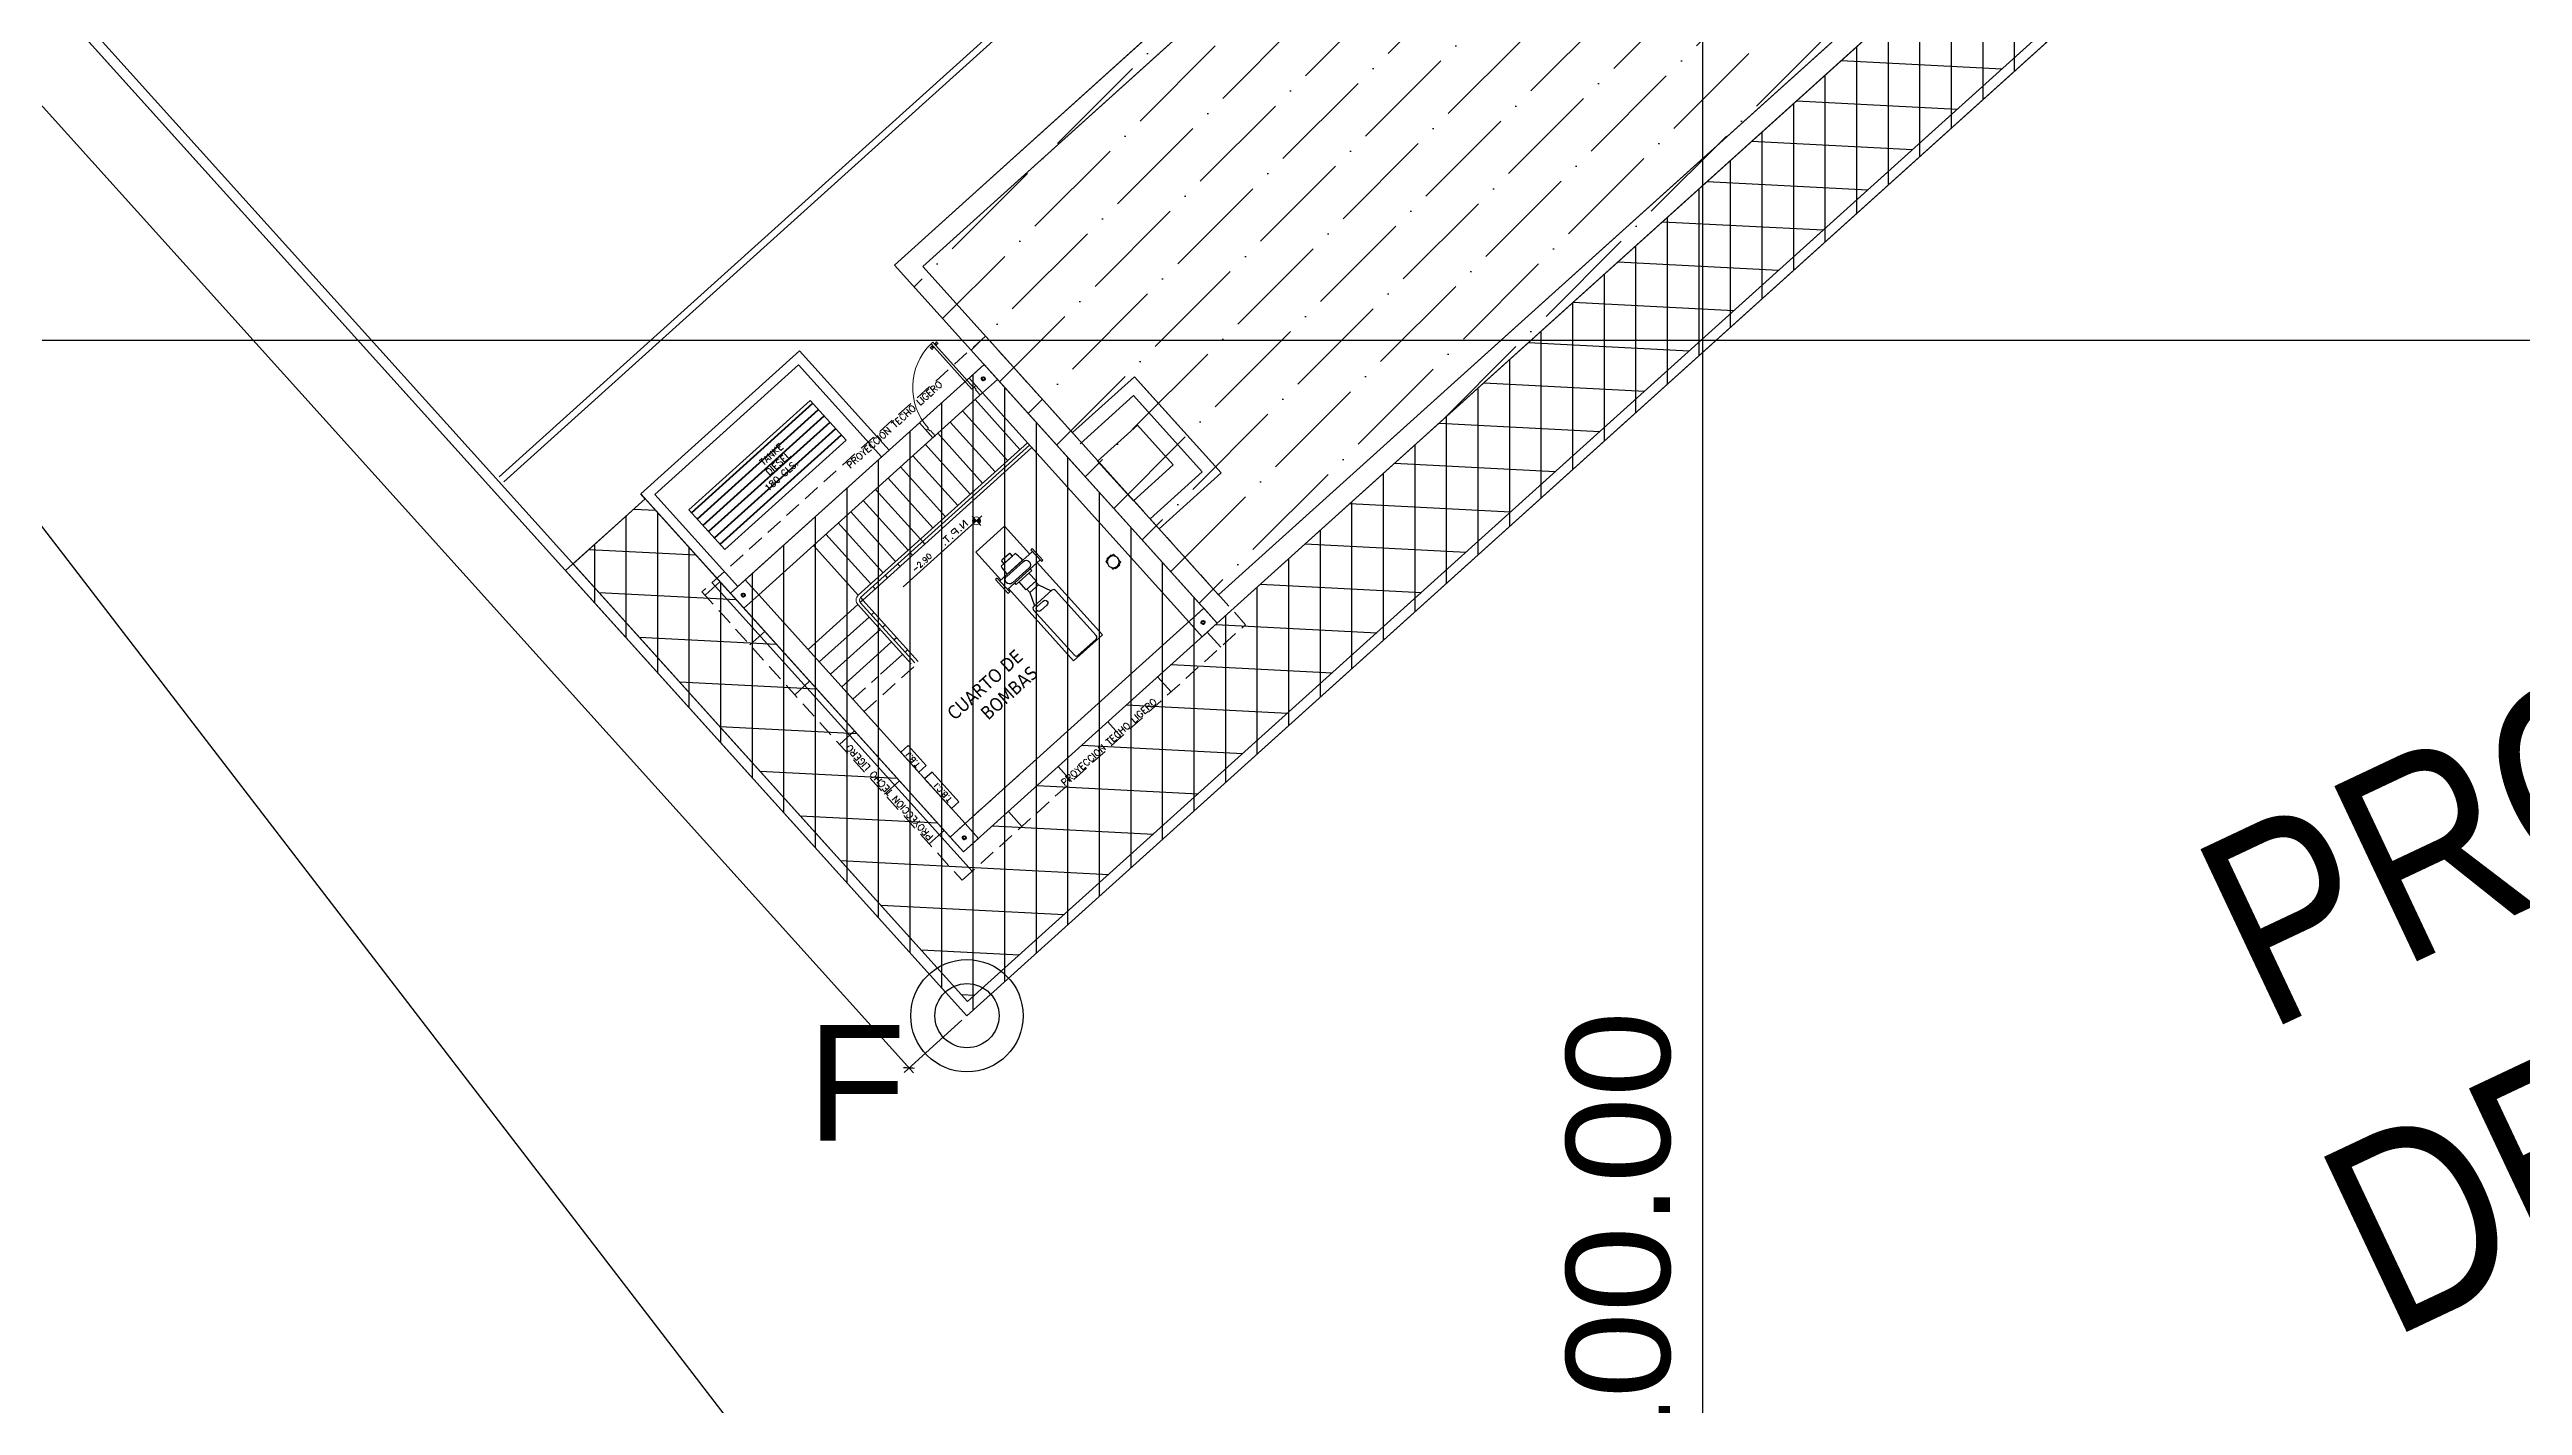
# Model space of a CAD drawing. Header units: metres. Extents: x -2639 to -2278, y 1912 to 2089.
# Drawn here: x -2481.48 to -2444.55, y 1950.98 to 1971.23 of the extents above; entities that cross this region are included whole.
import ezdxf
from ezdxf.enums import TextEntityAlignment as Align

# ---------------------------------------------------------------- set-up
doc = ezdxf.new("R2010")
doc.units = ezdxf.units.M
doc.linetypes.add('DASHED2', pattern=[0.375, 0.25, -0.125])
doc.linetypes.add('HIDDEN2', pattern=[4.7625, 3.175, -1.5875])
for name, color, linetype in [('0.1', 1, 'Continuous'), ('0.3', 3, 'Continuous'), ('01', 1, 'Continuous'), ('02', 2, 'Continuous'), ('03', 3, 'Continuous'), ('04', 4, 'Continuous'), ('4', 5, 'Continuous'), ('ESCALERAS', 8, 'Continuous'), ('LEADERS', 20, 'Continuous'), ('PLATAFORMA', 2, 'Continuous'), ('REMODELACIONES', 6, 'Continuous')]:
    doc.layers.add(name, color=color, linetype=linetype)
for name, color, linetype, lineweight in [('0.2', 2, 'Continuous', 9), ('08', 191, 'Continuous', 60), ('HATCH', 8, 'Continuous', 5), ('LINEA DE CORTE', 5, 'Continuous', 80), ('muro02', 3, 'Continuous', 18), ('PROYECCIONES', 4, 'DASHED2', 5), ('puerta', 6, 'Continuous', 15), ('SUTITULOS', 4, 'DASHED2', 5), ('TEXTOS GENERALES', 4, 'DASHED2', 5), ('VEREDA', 4, 'Continuous', 15)]:
    doc.layers.add(name, color=color, linetype=linetype, lineweight=lineweight)
doc.styles.add('ARIAL NARROW', font='ARIALN.TTF')
doc.styles.add('COTA50', font='romans.shx', dxfattribs={"height": 0.5})
doc.styles.add('LG', font='swiss.ttf')
doc.styles.add('R100-500', font='swissc.ttf', dxfattribs={"width": 1.3, "height": 1})
doc.styles.add('SUBTITULOS', font='tahoma.ttf', dxfattribs={"height": 0.2})
doc.styles.add('TEXTOS DETALLES', font='simplex8.shx', dxfattribs={"height": 0.08})
doc.styles.add('TEXTOS GENERALES', font='simplex8.shx', dxfattribs={"height": 0.1})
doc.styles.add('TEXTOS-COTAS', font='romans.shx', dxfattribs={"width": 1.3, "height": 0.15})
doc.dimstyles.new('1-100', dxfattribs={"dimscale": 0.1, "dimtxt": 0.5, "dimasz": 1.2, "dimexe": 1, "dimexo": 1, "dimgap": 0.8, "dimtad": 1, "dimzin": 4, "dimdsep": 46, "dimtxsty": 'COTA50', "dimblk": 'ARCHTICK', "dimcen": 2.5, "dimdle": 1, "dimclrd": 1, "dimclre": 1, "dimclrt": 256, "dimadec": 0, "dimazin": 0, "dimtfac": 1, "dimtix": 1, "dimtmove": 2, "dimatfit": 3, "dimfxl": 0, "dimtolj": 1, "dimtzin": 4, "dimarcsym": 0})
pattern_1 = [(90, (0, 0), (-0.471201605, 3e-17), [])]

# ---------------------------------------------------------------- blocks, each defined once
blk = doc.blocks.new('_ARCHTICK')
at = {"color": 0, "linetype": 'ByBlock', "const_width": 0.15}
blk.add_lwpolyline([(-0.5, -0.5), (0.5, 0.5)], dxfattribs=at)
blk = doc.blocks.new('*D59')
at = {"color": 1, "lineweight": -2}
for p, q in [((-2535.42, 2031.678), (-2536.284, 2030.898)), ((-2468.575, 1955.944), (-2536.277, 2031.04)), ((-2467.852, 1956.731), (-2468.716, 1955.952))]:
    blk.add_line(p, q, dxfattribs=at)
at = {"layer": 'Defpoints', "color": 0}
for p in [(-2535.346, 2031.745), (-2536.21, 2030.965), (-2467.778, 1956.798)]:
    blk.add_point(p, dxfattribs=at)
at = {"color": 1, "lineweight": -2, "xscale": 0.1199999999999999, "yscale": 0.1199999999999999, "zscale": 0.1199999999999999}
for p, rotation in [((-2536.21, 2030.965), 132.0361737343098), ((-2468.642, 1956.019), 312.0361737343098)]:
    blk.add_blockref('_ARCHTICK', p, dxfattribs=dict(at, rotation=rotation))
at = {"insert": (-2502.181, 1993.713), "char_height": 0.5, "attachment_point": 5, "rotation": 312.0362, "style": 'COTA50'}
blk.add_mtext('\\A1;100.91', dxfattribs=at)
blk = doc.blocks.new('NPTS')
at = {"layer": '0.2'}
for points in [[(0, 0), (-0.06, 0, 0.414214), (0, -0.06)], [(0, 0.06), (0, 0), (0.06, 0, 0.414214)]]:
    blk.add_hatch(color=256, dxfattribs=at).paths.add_polyline_path(points)
for p, q in [((-0.111, 0), (1.473, 0)), ((0, 0.096), (0, -0.096))]:
    blk.add_line(p, q, dxfattribs=at)
blk.add_circle((0, 0), 0.06, dxfattribs=at)
at = {"layer": 'VEREDA', "insert": (-0.041, 0.139), "char_height": 0.1, "width": 0.96281, "attachment_point": 1, "style": 'TEXTOS-COTAS'}
blk.add_mtext('{\\W2.306914; }N.P.T. ', dxfattribs=at)
at = {"layer": 'VEREDA', "style": 'TEXTOS GENERALES'}
blk.add_attdef('NIVEL', text='', height=0.0704, dxfattribs=at).set_placement((0.846, 0.039), (1.198, 0.039), align=Align.ALIGNED)
blk = doc.blocks.new('COSTA GAS_ CASCO$0$P-100')
at = {"layer": 'puerta', "color": 9}
for p, q in [((0.045, 0), (0, 0)), ((0, -0.15), (0, 0)), ((0.045, -0.105), (0.045, 0)), ((0.955, 0), (1, 0)), ((0.955, -0.105), (0.955, 0)), ((1, -0.15), (1, 0)), ((0.035, -0.15), (0, -0.15)), ((0.045, -0.105), (0.035, -0.105)), ((0.035, -0.15), (0.035, -0.105)), ((0.045, -0.15), (0.045, -1.06)), ((0.045, -0.15), (0.08, -0.15)), ((0.08, -1.06), (0.08, -0.15)), ((0.955, -0.105), (0.965, -0.105)), ((0.965, -0.15), (0.965, -0.105)), ((0.965, -0.15), (1, -0.15)), ((0.001, -1.028), (0.001, -0.988)), ((0.025, -0.993), (0.001, -0.988)), ((0.025, -1.023), (0.001, -1.028)), ((0.025, -1), (0.025, -0.993)), ((0.029, -1), (0.025, -1)), ((0.025, -1), (0.025, -1.017)), ((0.029, -1.017), (0.025, -1.017)), ((0.025, -1.017), (0.025, -1.023)), ((0.029, -1), (0.029, -0.997)), ((0.033, -0.997), (0.029, -0.997)), ((0.029, -1), (0.029, -1.017)), ((0.029, -1.017), (0.029, -1.019)), ((0.033, -1.019), (0.029, -1.019)), ((0.037, -0.994), (0.033, -0.994)), ((0.033, -0.997), (0.033, -0.994)), ((0.033, -0.997), (0.033, -1.019)), ((0.033, -1.019), (0.033, -1.023)), ((0.037, -1.023), (0.033, -1.023)), ((0.043, -0.982), (0.037, -0.994)), ((0.037, -0.994), (0.037, -1.023)), ((0.043, -1.035), (0.037, -1.023)), ((0.043, -0.982), (0.043, -1.035)), ((0.045, -0.982), (0.043, -0.982)), ((0.045, -1.035), (0.043, -1.035)), ((0.045, -1.06), (0.08, -1.06)), ((0.08, -0.982), (0.082, -0.982)), ((0.08, -1.008), (0.08, -1.008)), ((0.08, -1.008), (0.08, -1.008)), ((0.08, -1.035), (0.082, -1.035)), ((0.082, -0.982), (0.082, -1.035)), ((0.082, -0.982), (0.088, -0.994)), ((0.082, -1.035), (0.088, -1.023)), ((0.088, -0.994), (0.088, -1.023)), ((0.088, -0.994), (0.092, -0.994)), ((0.088, -1.023), (0.092, -1.023)), ((0.092, -0.997), (0.092, -0.994)), ((0.092, -0.997), (0.096, -0.997)), ((0.092, -0.997), (0.092, -1.019)), ((0.092, -1.019), (0.096, -1.019)), ((0.092, -1.019), (0.092, -1.023)), ((0.096, -1), (0.096, -0.997)), ((0.096, -1), (0.096, -1.017)), ((0.096, -1), (0.1, -1)), ((0.096, -1.017), (0.1, -1.017)), ((0.096, -1.017), (0.096, -1.019)), ((0.1, -0.993), (0.124, -0.988)), ((0.1, -1), (0.1, -0.993)), ((0.1, -1), (0.1, -1.017)), ((0.1, -1.017), (0.1, -1.023)), ((0.1, -1.023), (0.124, -1.028)), ((0.124, -1.028), (0.124, -0.988))]:
    blk.add_line(p, q, dxfattribs=at)
blk.add_arc((0.045, -0.15), 0.91, 272.2042, 0, dxfattribs=at)
blk = doc.blocks.new('A$C5FFA5999')
at = {"layer": '0.3', "color": 252, "linetype": 'ByBlock', "ltscale": 0.1}
for p, q in [((0.04, 0.71), (0.2, 0.71)), ((0.04, 0.55), (0.04, 0.71)), ((0.04, 0.71), (0.2, 0.71)), ((0.04, 0.07), (0.04, 0.24)), ((0.2, 0.07), (0.04, 0.07)), ((0.18, 0.75), (0.18, 0.78)), ((0.53, 0.78), (0.18, 0.78)), ((0.53, 0.75), (0.18, 0.75)), ((0.53, 0.75), (0.18, 0.75)), ((0.18, 0), (0.18, 0.04)), ((0.53, 0.04), (0.18, 0.04)), ((0.53, 0.04), (0.18, 0.04)), ((0.53, 0), (0.18, 0)), ((0.53, 0), (0.18, 0)), ((0.21, 0.75), (0.21, 0.72)), ((0.21, 0.75), (0.21, 0.72)), ((0.21, 0.07), (0.21, 0.04)), ((0.5, 0.75), (0.5, 0.72)), ((0.5, 0.75), (0.5, 0.72)), ((0.5, 0.07), (0.5, 0.04)), ((0.5, 0.07), (0.5, 0.04)), ((0.51, 0.71), (0.67, 0.71)), ((0.51, 0.71), (0.67, 0.71)), ((0.67, 0.07), (0.51, 0.07)), ((0.67, 0.07), (0.51, 0.07)), ((0.53, 0.75), (0.53, 0.78)), ((0.53, 0.75), (0.53, 0.78)), ((0.53, 0), (0.53, 0.04)), ((0.53, 0), (0.53, 0.04)), ((0.67, 0.71), (0.67, 0.6)), ((0.67, 0.6), (0.67, 0.55)), ((0.67, 0.24), (0.67, 0.07))]:
    blk.add_line(p, q, dxfattribs=at)
blk.add_circle((0.36, 0.39), 0.355, dxfattribs=at)
blk.add_circle((0.36, 0.39), 0.355, dxfattribs=at)
blk = doc.blocks.new('A$C41B95A95')
at = {"layer": 'LEADERS', "lineweight": -3}
for p, q in [((2.23, 2.74), (2.23, 0.11)), ((2.92, 2.74), (2.92, 0.11)), ((3.95, 1.87), (4.73, 2.19)), ((3.95, 1.18), (4.73, 0.86))]:
    blk.add_line(p, q, dxfattribs=at)
for points in [[(2.23, 2.66), (0, 2.66), (0, 0.34), (2.23, 0.34)], [(2.32, 0.91), (2.32, 2.26)], [(2.83, 2.26), (2.83, 0.91)], [(2.92, 0.34), (8.73, 0.34), (8.73, 2.66), (2.92, 2.66)], [(4.86, 1.62), (4.86, 2.1)], [(5.2, 2.1), (5.2, 1.62)]]:
    blk.add_lwpolyline(points, dxfattribs=at)
for points in [[(1.64, 1.18), (1.46, 1.18, -0.414214), (1.4, 1.24), (1.4, 1.81, -0.414214), (1.46, 1.87), (1.64, 1.87)], [(2.23, 0.9), (2.15, 0.9, -0.067342), (1.64, 0.96), (1.64, 2.09, -0.067342), (2.15, 2.15), (2.23, 2.15)], [(8.52, 0.65), (4.88, 0.65, -0.414214), (4.73, 0.8), (4.73, 2.25, -0.414214), (4.88, 2.4), (8.52, 2.4, -0.414214), (8.67, 2.25), (8.67, 0.8, -0.414214)]]:
    blk.add_lwpolyline(points, format="xyb", close=True, dxfattribs=at)
for points in [[(3.12, 2.74), (2.01, 2.74), (2.01, 2.87), (3.12, 2.87)], [(2.92, 0.9), (3.05, 0.9), (3.05, 2.15), (2.92, 2.15)], [(3.05, 1.13), (3.69, 1.13), (3.69, 1.92), (3.05, 1.92)], [(3.69, 1.18), (3.95, 1.18), (3.95, 1.87), (3.69, 1.87)], [(3.03, 0), (2.1, 0), (2.1, 0.11), (3.03, 0.11)]]:
    blk.add_lwpolyline(points, close=True, dxfattribs=at)
for centre, radius, start, end in [((2.57, 2.26), 0.256, 0, 180), ((5.03, 2.1), 0.169, 0, 180), ((5.03, 1.62), 0.169, 180, 0), ((2.57, 0.91), 0.256, 180, 0)]:
    blk.add_arc(centre, radius, start, end, dxfattribs=at)
blk = doc.blocks.new('CASCO ZETA GAS')
h = blk.add_hatch()
h.set_pattern_fill('ANSI31', color=256, scale=0.2, style=0)
h.paths.add_polyline_path([(2011.263, 1176.592), (2012.963, 1176.592), (2012.963, 1224.802), (2020.063, 1224.802), (2020.063, 1226.252), (2011.263, 1226.252)])
at = {"layer": '08'}
h = blk.add_hatch(dxfattribs=at)
h.set_pattern_fill('ANSI31', color=256, scale=0.04, angle=-135, style=0)
h.set_pattern_definition([(270, (690.6984, 1443.36003), (-0.127, 3e-17), [])])
h.paths.add_polyline_path([(2019.503, 1221.987), (2018.704, 1221.987), (2018.704, 1224.427), (2019.503, 1224.427)])
at = {"layer": 'HATCH'}
h = blk.add_hatch(dxfattribs=at)
h.set_pattern_fill('_USER', color=256, angle=-90, style=0, double=1, pattern_type=0)
h.set_pattern_definition([(270, (2020.0625, 1294.1018), (1, -2e-16), []), (360, (2020.0625, 1294.1018), (2e-16, 1), [])])
h.paths.add_polyline_path([(2018.163, 1224.802), (2018.463, 1224.802), (2018.463, 1225.102), (2012.963, 1225.102), (2012.963, 1224.802), (2013.263, 1224.802), (2014.263, 1224.802)])
h.paths.add_polyline_path([(2012.963, 1219.402), (2012.963, 1219.702), (2012.963, 1224.802), (2012.963, 1225.102), (2012.663, 1225.102), (2012.663, 1219.402)])
h.paths.add_polyline_path([(2013.407, 1224.953), (2015.548, 1224.953), (2015.548, 1225.103), (2013.407, 1225.103)], flags=9)
h.paths.add_polyline_path([(2012.653, 1223.048), (2012.653, 1220.907), (2012.803, 1220.907), (2012.803, 1223.048)], flags=9)
for p in [(2018.163, 1224.802), (2020.063, 1224.802)]:
    blk.add_line(p, (2020.163, 1224.802))
for points in [[(2011.263, 1176.592), (2012.963, 1176.592), (2012.963, 1224.802), (2020.063, 1224.802), (2020.063, 1226.252), (2011.263, 1226.252), (2011.263, 1176.592)], [(2013.263, 1194.402), (2019.863, 1194.402), (2019.863, 1219.402), (2013.263, 1219.402), (2013.263, 1194.402)]]:
    blk.add_lwpolyline(points)
at = {"layer": '0.2'}
for p, q in [((2021.763, 1206.202), (2021.763, 1226.202)), ((2018.163, 1224.802), (2014.263, 1224.802)), ((2020.063, 1224.802), (2018.163, 1224.802)), ((2020.013, 1224.652), (2018.163, 1224.652)), ((2020.013, 1221.762), (2020.013, 1224.652)), ((2020.163, 1221.612), (2020.163, 1224.802)), ((2014.253, 1224.502), (2013.263, 1224.502)), ((2020.013, 1221.762), (2018.163, 1221.762)), ((2018.163, 1221.612), (2020.163, 1221.612))]:
    blk.add_line(p, q, dxfattribs=at)
for points in [[(2013.263, 1224.802), (2014.263, 1224.802)], [(2015.57, 1223.502), (2016.763, 1223.502), (2016.763, 1224.502)]]:
    blk.add_lwpolyline(points, dxfattribs=at)
for points in [[(2016.863, 1223.402, 0.414214), (2016.763, 1223.502)], [(2016.813, 1223.402, 0.414214), (2016.763, 1223.452), (2016.763, 1223.402)]]:
    blk.add_lwpolyline(points, format="xyb", dxfattribs=at)
at = {"layer": '01', "linetype": 'ByBlock'}
blk.add_lwpolyline([(2019.503, 1221.987), (2019.503, 1224.427), (2018.704, 1224.427), (2018.704, 1221.987)], close=True, dxfattribs=at)
at = {"layer": '02'}
for points in [[(2014.164, 1224.352), (2014.164, 1224.502), (2013.564, 1224.502), (2013.564, 1224.352)], [(2014.696, 1224.352), (2014.696, 1224.502), (2014.296, 1224.502), (2014.296, 1224.352)]]:
    blk.add_lwpolyline(points, close=True, dxfattribs=at)
at = {"layer": '03'}
for points in [[(2013.263, 1224.802), (2013.263, 1224.502), (2012.963, 1224.502), (2012.963, 1224.802)], [(2018.163, 1224.802), (2018.163, 1224.502), (2017.863, 1224.502), (2017.863, 1224.802)], [(2013.263, 1220.002), (2013.263, 1219.702), (2012.963, 1219.702), (2012.963, 1220.002)], [(2018.163, 1220.002), (2018.163, 1219.702), (2017.863, 1219.702), (2017.863, 1220.002)]]:
    blk.add_lwpolyline(points, close=True, dxfattribs=at)
at = {"layer": 'ESCALERAS'}
for p, q in [((2016.013, 1224.502), (2016.013, 1223.502)), ((2015.763, 1223.947), (2015.763, 1223.502)), ((2015.763, 1223.452), (2015.763, 1223.402)), ((2016.013, 1223.452), (2016.013, 1223.402)), ((2016.813, 1223.402), (2016.763, 1223.402)), ((2016.763, 1223.402), (2016.763, 1220.002)), ((2016.813, 1220.002), (2016.813, 1223.402)), ((2016.763, 1222.152), (2016.813, 1222.152)), ((2016.813, 1222.152), (2016.863, 1222.152)), ((2016.863, 1222.152), (2017.863, 1222.152)), ((2016.863, 1221.902), (2017.863, 1221.902)), ((2016.863, 1221.652), (2017.863, 1221.652)), ((2016.863, 1221.402), (2017.863, 1221.402)), ((2016.863, 1221.152), (2017.863, 1221.152)), ((2016.863, 1220.902), (2017.863, 1220.902)), ((2016.863, 1220.652), (2017.863, 1220.652)), ((2016.863, 1220.402), (2017.863, 1220.402)), ((2016.863, 1220.152), (2017.863, 1220.152))]:
    blk.add_line(p, q, dxfattribs=at)
for points in [[(2016.263, 1224.502), (2016.263, 1223.502)], [(2016.513, 1224.502), (2016.513, 1223.502)], [(2015.528, 1223.402), (2016.763, 1223.402), (2016.763, 1223.452), (2015.549, 1223.452)], [(2016.263, 1223.452), (2016.263, 1223.402)], [(2016.513, 1223.452), (2016.513, 1223.402)], [(2016.763, 1223.152), (2016.813, 1223.152)], [(2016.863, 1220.002), (2016.863, 1223.402), (2017.863, 1223.402)], [(2016.863, 1223.152), (2017.863, 1223.152)], [(2016.763, 1222.902), (2016.813, 1222.902)], [(2016.863, 1222.902), (2017.863, 1222.902)], [(2016.763, 1222.652), (2016.813, 1222.652)], [(2016.863, 1222.652), (2017.863, 1222.652)], [(2016.763, 1222.402), (2016.813, 1222.402)], [(2016.863, 1222.402), (2017.863, 1222.402)]]:
    blk.add_lwpolyline(points, dxfattribs=at)
at = {"layer": 'HATCH'}
blk.add_line((2021.663, 1206.202), (2021.663, 1226.202), dxfattribs=at)
at = {"layer": 'LINEA DE CORTE'}
for centre in [(2013.113, 1224.652), (2018.013, 1224.677), (2013.113, 1219.852), (2018.013, 1219.852)]:
    blk.add_circle(centre, 0.025, dxfattribs=at)
at = {"layer": 'muro02'}
for p, q in [((2011.113, 1176.442), (2011.113, 1226.402)), ((2112.02, 1226.402), (2011.113, 1226.402)), ((2011.263, 1176.592), (2011.263, 1226.252)), ((2011.263, 1226.252), (2100.403, 1226.252))]:
    blk.add_line(p, q, dxfattribs=at)
at = {"layer": 'PROYECCIONES', "linetype": 'DASHED2'}
for p, q in [((2015.513, 1224.502), (2015.513, 1223.402)), ((2015.763, 1224.502), (2015.763, 1223.984))]:
    blk.add_line(p, q, dxfattribs=at)
at = {"layer": 'PROYECCIONES', "linetype": 'HIDDEN2'}
for p, q in [((2014.792, 1218.356), (2014.792, 1219.402)), ((2016.325, 1218.356), (2016.325, 1219.429)), ((2014.792, 1218.356), (2016.325, 1218.356))]:
    blk.add_line(p, q, dxfattribs=at)
at = {"layer": 'PROYECCIONES'}
blk.add_lwpolyline([(2018.463, 1219.402), (2018.463, 1225.102), (2012.663, 1225.102), (2012.663, 1219.402)], close=True, dxfattribs=at)
at = {"layer": 'PROYECCIONES', "linetype": 'DASHED2'}
blk.add_lwpolyline([(2013.263, 1224.802), (2013.263, 1223.402)], dxfattribs=at)
at = {"layer": 'PROYECCIONES', "linetype": 'HIDDEN2'}
for points in [[(2016.392, 1218.156), (2014.592, 1218.156), (2014.592, 1219.402)], [(2014.725, 1218.156), (2016.525, 1218.156), (2016.525, 1219.402)]]:
    blk.add_lwpolyline(points, dxfattribs=at)
blk.add_lwpolyline([(2015.158, 1218.607), (2015.158, 1219.407), (2015.958, 1219.407), (2015.958, 1218.607)], close=True, dxfattribs=at)
at = {"layer": 'REMODELACIONES'}
for p, q in [((2012.963, 1219.702), (2012.963, 1224.802)), ((2012.963, 1224.802), (2013.263, 1224.802)), ((2013.263, 1224.502), (2013.263, 1219.702)), ((2017.863, 1221.002), (2018.163, 1221.002)), ((2020.163, 1219.702), (2012.963, 1219.702)), ((2012.963, 1219.702), (2012.963, 1176.592)), ((2020.163, 1194.102), (2020.163, 1219.702)), ((2019.863, 1219.402), (2013.263, 1219.402)), ((2013.263, 1219.402), (2013.263, 1194.402)), ((2019.863, 1194.102), (2019.863, 1219.402))]:
    blk.add_line(p, q, dxfattribs=at)
for points in [[(2013.263, 1220.002), (2017.863, 1220.002), (2017.863, 1224.502), (2014.263, 1224.502)], [(2018.163, 1221.002), (2018.163, 1224.502)], [(2013.313, 1219.702), (2018.163, 1219.702), (2018.163, 1220.002)]]:
    blk.add_lwpolyline(points, dxfattribs=at)
at = {"xscale": -0.25, "yscale": 0.25, "zscale": 0.25, "rotation": 270}
blk.add_blockref('A$C5FFA5999', (2014.586, 1220.152), dxfattribs=at)
at = {"layer": '02', "extrusion": (0, 0, -1), "xscale": 0.25, "yscale": 0.25, "zscale": -0.25}
blk.add_blockref('A$C41B95A95', (-2016.165, 1221.006), dxfattribs=at)
at = {"layer": 'PLATAFORMA'}
ref = blk.add_blockref('NPTS', (2016.506, 1221.349), dxfattribs=dict(at, xscale=-1, rotation=270))
ref.add_attrib('NIVEL', '-2.90', dxfattribs={"layer": 'VEREDA', "height": 0.0822, "rotation": 270, "style": 'TEXTOS GENERALES'}).set_placement((2016.545, 1222.547), (2016.545, 1222.195), align=Align.ALIGNED)
at = {"layer": 'puerta', "color": 9, "linetype": 'ByBlock', "ltscale": 3, "rotation": 89.99999999998697}
blk.add_blockref('COSTA GAS_ CASCO$0$P-100', (2017.863, 1220.002), dxfattribs=at)
at = {"layer": '02', "char_height": 0.08, "width": 0.00598, "attachment_point": 7, "style": 'TEXTOS DETALLES'}
for s, insert in [('T.B.C.I', (2013.662, 1224.396)), ('T.B.J', (2014.368, 1224.403))]:
    blk.add_mtext(s, dxfattribs=dict(at, insert=insert))
at = {"layer": 'SUTITULOS', "attachment_point": 3, "rotation": 270}
for s, insert, char_height, width, style in [('\\pt1.4;CUARTO DE\\P BOMBAS', (2014.705, 1222.193), 0.2, 1.52375, 'SUBTITULOS'), ('TANKE \\PDIESEL\\P180 GLS.', (2019.341, 1222.752), 0.1, 1.15655, 'TEXTOS GENERALES')]:
    blk.add_mtext(s, dxfattribs=dict(at, insert=insert, char_height=char_height, width=width, style=style))
at = {"layer": 'TEXTOS GENERALES', "style": 'TEXTOS GENERALES'}
blk.add_text('PROYECCION TECHO LIGERO', height=0.1, dxfattribs=at).set_placement((2013.432, 1224.978))
blk.add_text('PROYECCION TECHO LIGERO', height=0.1, rotation=270, dxfattribs=at).set_placement((2012.678, 1223.023))
at = {"layer": 'TEXTOS GENERALES', "insert": (2018.443, 1220.364), "char_height": 0.1, "width": 3.0522, "attachment_point": 3, "rotation": 270, "style": 'TEXTOS GENERALES'}
blk.add_mtext('PROYECCION TECHO LIGERO', dxfattribs=at)

msp = doc.modelspace()

# ---------------------------------------------------------------- hatches: boundary and pattern name
h = msp.add_hatch()
h.set_pattern_fill('ANSI36', color=3, scale=0.2, style=0)
h.paths.add_polyline_path([(-2464.0401, 1962.6584), (-2468.8612, 1968.006), (-2458.8345, 1977.0456), (-2466.0662, 1985.067), (-2457.0792, 1993.1691), (-2445.0264, 1979.8001)])
at = {"layer": '0.1'}
h = msp.add_hatch(dxfattribs=at)
h.set_pattern_fill('_USER', color=4, scale=0.471202, angle=90, style=0, pattern_type=0)
h.set_pattern_definition(pattern_1)
h.paths.add_polyline_path([(-2473.7705, 1963.4454), (-2472.5822, 1964.5167), (-2467.828, 1959.2434), (-2431.91, 1991.6253), (-2430.6712, 1990.2512), (-2467.7776, 1956.798)])
h = msp.add_hatch(dxfattribs=at)
h.set_pattern_fill('_USER', color=4, scale=0.471202, angle=90, style=0, pattern_type=0)
h.set_pattern_definition([(90, (5e-06, -5e-06), (-0.471201605, 3e-17), [])])
h.paths.add_polyline_path([(-2473.7705, 1963.4454), (-2472.5822, 1964.5167), (-2467.828, 1959.2434), (-2431.9099, 1991.6252), (-2430.6712, 1990.2512), (-2467.7776, 1956.798)])
h = msp.add_hatch(dxfattribs=at)
h.set_pattern_fill('_USER', color=4, scale=0.471202, angle=90, style=0, pattern_type=0)
h.set_pattern_definition(pattern_1)
h.paths.add_polyline_path([(-2471.3099, 1963.1056), (-2467.828, 1959.2434), (-2464.0401, 1962.6584), (-2467.522, 1966.5205)])

# ---------------------------------------------------------------- linework, layer by layer
at = {"color": 253}
for p, q in [((-2456.7876, 1944.8946, -2.1894), (-2456.7876, 2087.1996, -2.1894)), ((-2357.4506, 1966.878), (-2545.0156, 1966.878))]:
    msp.add_line(p, q, dxfattribs=at)
for points in [[(-2467.7776, 1956.798), (-2430.6712, 1990.2512), (-2498.2391, 2065.1978), (-2535.3455, 2031.7446), (-2467.7776, 1956.798)], [(-2535.3455, 2031.7446), (-2523.6476, 2042.2908), (-2507.7112, 2024.614), (-2482.3026, 2047.521), (-2430.6712, 1990.2512), (-2467.7776, 1956.798), (-2535.3455, 2031.7446)], [(-2464.0401, 1962.6584), (-2468.8612, 1968.006), (-2458.8345, 1977.0456), (-2466.0662, 1985.067), (-2457.0792, 1993.1691), (-2445.0264, 1979.8001), (-2464.0401, 1962.6584)], [(-2467.7776, 1956.798), (-2473.7705, 1963.4454), (-2472.5822, 1964.5167), (-2467.828, 1959.2434), (-2432.0214, 1991.5248), (-2431.91, 1991.6253), (-2430.6712, 1990.2512), (-2467.7776, 1956.798)], [(-2473.7705, 1963.4454), (-2472.5822, 1964.5167), (-2467.828, 1959.2434), (-2431.91, 1991.6253), (-2430.6712, 1990.2512), (-2467.7776, 1956.798), (-2473.7705, 1963.4454)], [(-2471.3099, 1963.1056), (-2467.828, 1959.2434), (-2464.0401, 1962.6584), (-2467.522, 1966.5205), (-2471.3099, 1963.1056)]]:
    msp.add_lwpolyline(points)
for points, elevation in [([(-2467.7776, 1956.798), (-2430.6712, 1990.2512), (-2498.2391, 2065.1978), (-2535.3455, 2031.7446), (-2467.7776, 1956.798)], 2.1894), ([(-2535.3455, 2031.7446), (-2523.6476, 2042.2908), (-2507.7112, 2024.614), (-2482.3026, 2047.521), (-2430.6712, 1990.2512), (-2467.7776, 1956.798), (-2535.3455, 2031.7446)], -2.1894), ([(-2467.7776, 1956.798), (-2473.7705, 1963.4454), (-2472.5822, 1964.5167), (-2467.828, 1959.2434), (-2432.0214, 1991.5248), (-2431.9099, 1991.6252), (-2430.6712, 1990.2512), (-2467.7776, 1956.798)], 2.1894), ([(-2473.7705, 1963.4454), (-2472.5822, 1964.5167), (-2467.828, 1959.2434), (-2431.9099, 1991.6252), (-2430.6712, 1990.2512), (-2467.7776, 1956.798), (-2473.7705, 1963.4454)], 2.1894)]:
    msp.add_lwpolyline(points, dxfattribs=dict(elevation=elevation))
at = {"color": 2}
msp.add_lwpolyline([(-2466.8302, 1944.8946), (-2489.0486, 1973.81)], dxfattribs=at)
at = {"layer": '04'}
for centre, radius in [((-2467.7776, 1956.798), 0.8388), ((-2467.7776, 1956.798, -2.1894), 0.4787)]:
    msp.add_circle(centre, radius, dxfattribs=at)

# ---------------------------------------------------------------- block references
at = {"rotation": 132.0361737343117}
for p in [(-210.2615, 1284.2983), (-210.2615, 1284.2983, 2.1894)]:
    msp.add_blockref('CASCO ZETA GAS', p, dxfattribs=at)

# ---------------------------------------------------------------- texts
at = {"color": 2, "style": 'R100-500', "width": 1.3}
msp.add_text('366,100.00', height=1.55166, rotation=90, dxfattribs=at).set_placement((-2457.2795, 1945.303, -0.3268))
at = {"layer": '04', "style": 'LG'}
msp.add_text('F', height=1.728, dxfattribs=at).set_placement((-2470.1626, 1954.9303))
at = {"layer": '4', "color": 1, "linetype": 'Continuous', "style": 'ARIAL NARROW'}
for s, height, p in [('PROPIEDAD', 2.89278, (-2448.3697, 1956.5518)), ('DE TERCEROS', 2.892775, (-2446.5242, 1951.9598))]:
    msp.add_text(s, height=height, rotation=25.24111, dxfattribs=at).set_placement(p)

# ---------------------------------------------------------------- dimensions: what is measured, and where the dimension line sits
dim = msp.add_aligned_dim(p1=(-2467.7776, 1956.798), p2=(-2535.3455, 2031.7446), distance=1.1638, dimstyle='1-100')
dim.commit()
dim.dimension.update_dxf_attribs({"geometry": '*D59', "text_midpoint": (-2502.1809, 1993.713)})

doc.saveas('drawing.dxf')
